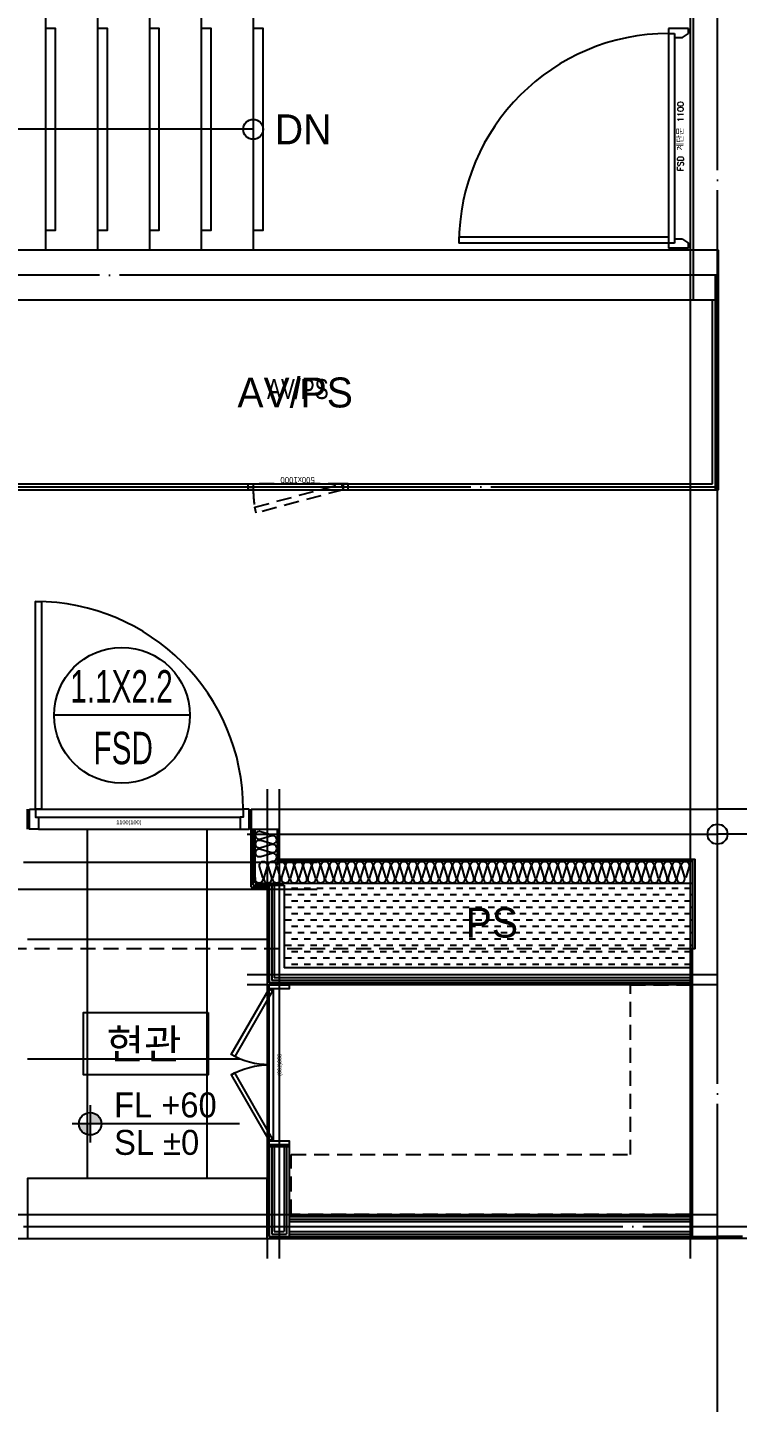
# Model space of a CAD drawing. Header units: millimetres. Extents: x -24416 to 92204, y -190080 to 23760.
# Drawn here: x 16255 to 19810, y -148009 to -141123 of the extents above; entities that cross this region are included whole.
import ezdxf
from ezdxf.enums import TextEntityAlignment as Align
from ezdxf.xclip import XClip

# ---------------------------------------------------------------- set-up
doc = ezdxf.new("R2010")
doc.units = ezdxf.units.MM
doc.header["$LTSCALE"] = 50
doc.header["$XCLIPFRAME"] = 0
for name, pattern in [('AUDIT_D_220706163347-0', [0]), ('CEN', [62, 60, -1, 0, -1]), ('HID', [2.3, 1.5, -0.8]), ('xr-101_102동-2F$0$HID', [2.3, 1.5, -0.8])]:
    doc.linetypes.add(name, pattern=pattern)
for name, color, linetype in [('A-SOL252', 252, 'Continuous'), ('A-STEEL', 4, 'Continuous'), ('A-레벨', 7, 'AUDIT_D_220706163347-0'), ('A-창호부호', 4, 'Continuous'), ('AA-XXXX-TEXT#LEV', 3, 'Continuous'), ('CEN_CON', 1, 'CEN'), ('CEN_WALL', 12, 'CEN'), ('CONC', 2, 'Continuous'), ('dan1', 7, 'HID'), ('DOOR', 4, 'Continuous'), ('FUR', 4, 'Continuous'), ('FUR_가전', 8, 'HID'), ('INS', 8, 'Continuous'), ('ROM', 7, 'AUDIT_D_220706163347-0'), ('STAIR', 4, 'Continuous'), ('WAL_DRY', 7, 'Continuous'), ('xr-101_102동-2F$0$AA-DWXM-DOOR(PS점검구)', 4, 'xr-101_102동-2F$0$HID'), ('논슬립', 251, 'Continuous'), ('바닥타일', 8, 'Continuous'), ('실명', 3, 'AUDIT_D_220706163347-0'), ('실명박스', 7, 'AUDIT_D_220706163347-0')]:
    doc.layers.add(name, color=color, linetype=linetype)
for name, color, linetype, plot in [('AA-XXXX-MC', 153, 'AUDIT_D_220706163347-0', False), ('Def-PrintX', 147, 'Continuous', False), ('Defpoint', 135, 'Continuous', False), ('MC', 135, 'Continuous', False), ('X - 단위세대$0$0_임시', 134, 'Continuous', False), ('xr-101_102동-2F$0$DEFPOINT', 231, 'Continuous', False)]:
    doc.layers.add(name, color=color, linetype=linetype, plot=plot)
doc.styles.add('HAUD01', font='Dotum.ttf')
doc.styles.add('HAUD02', font='Dotum.ttf', dxfattribs={"width": 0.8})
doc.styles.get("Standard").update_dxf_attribs({"font": 'txt', "bigfont": 'whgtxt.shx'})
doc.styles.add('xr-101_102동-2F$0$HAUD01', font='Dotum.ttf')

# ---------------------------------------------------------------- blocks, each defined once
blk = doc.blocks.new('FSD 계단문 1100')
at = {"layer": 'DOOR'}
for p, q in [((25, 100), (25, 1150)), ((0, 100), (0, 0)), ((25, 100), (0, 100)), ((0, 0), (0, 100)), ((55, 100), (25, 100)), ((25, 70), (25, 100)), ((45, 70), (25, 70)), ((45, 30), (45, 70)), ((1075, 70), (1055, 70)), ((1055, 70), (1055, 30)), ((1100, 100), (1075, 100)), ((1075, 100), (1075, 70)), ((1100, 0), (1100, 100)), ((0, 0), (25, 0)), ((45, 30), (25, 0)), ((1055, 30), (1075, 0)), ((1075, 0), (1100, 0))]:
    blk.add_line(p, q, dxfattribs=at)
at = {"layer": 'DOOR', "color": 8}
for p, q in [((1055, 70), (45, 70)), ((1075, 100), (55, 100))]:
    blk.add_line(p, q, dxfattribs=at)
at = {"layer": 'DOOR'}
blk.add_lwpolyline([(55, 100), (55, 1150), (25, 1150)], dxfattribs=at)
at = {"layer": 'DOOR', "color": 8}
blk.add_arc((23.3, 98.3), 1051.7, 0.09318, 89.90682, dxfattribs=at)
at = {"layer": 'Def-PrintX'}
blk.add_text('FSD 계단문 1100', height=30, dxfattribs=at).set_placement((560, 43.8), align=Align.MIDDLE)
blk = doc.blocks.new('STA-1')
at = {"layer": 'STAIR'}
for p, q in [((-3120, -1210), (-3120, 0)), ((-2860, -1210), (-2860, 0)), ((-2600, -1210), (-2600, 0)), ((-2340, -1210), (-2340, 0)), ((-2080, -1210), (-2080, 0)), ((-1820, -1210), (-1820, 0)), ((-1560, -1210), (-1560, 0)), ((-1300, -1210), (-1300, 0)), ((-3120, -605), (-600, -605)), ((-600, -1995), (-600, -605)), ((-3120, -1275), (-3120, -1260)), ((-3120, -1275), (-3120, -1260)), ((-2860, -1275), (-2860, -1260)), ((-2600, -1275), (-2600, -1260)), ((-2340, -1275), (-2340, -1260)), ((-2080, -1275), (-2080, -1260)), ((-1820, -1275), (-1820, -1260)), ((-1560, -1275), (-1560, -1260)), ((-1300, -1275), (-1300, -1260)), ((-3120, -1340), (-3120, -1325)), ((-3120, -1340), (-3120, -1325)), ((-2860, -1340), (-2860, -1325)), ((-2600, -1340), (-2600, -1325)), ((-2340, -1340), (-2340, -1325)), ((-2080, -1340), (-2080, -1325)), ((-1820, -1340), (-1820, -1325)), ((-1560, -1340), (-1560, -1325)), ((-1300, -1340), (-1300, -1325)), ((-3120, -2600), (-3120, -1390)), ((-2860, -2600), (-2860, -1390)), ((-2600, -2600), (-2600, -1390)), ((-2340, -2600), (-2340, -1390)), ((-2080, -2600), (-2080, -1390)), ((-1820, -2600), (-1820, -1390)), ((-1560, -2600), (-1560, -1390)), ((-1300, -2600), (-1300, -1390)), ((-3120, -1995), (-2080, -1995)), ((-1820, -1995), (-600, -1995))]:
    blk.add_line(p, q, dxfattribs=at)
for points in [[(-1200, -1390), (-1200, -1210), (-3220, -1210), (-3220, -1390)], [(-1250, -1340), (-1250, -1260), (-3170, -1260), (-3170, -1340)], [(-1300, -1325), (-1300, -1275), (-3120, -1275), (-3120, -1325)], [(-2080, -1995), (-2148, -1909.7), (-2148, -1942.1), (-2086.5, -1995), (-2148, -2047.9), (-2148, -2080.3)], [(-1820, -1995), (-1752, -1909.7), (-1752, -1942.1), (-1813.5, -1995), (-1752, -2047.9), (-1752, -2080.3)]]:
    blk.add_lwpolyline(points, close=True, dxfattribs=at)
blk.add_lwpolyline([(-2157.1, -2767.7), (-1956.5, -2019.1), (-1999.9, -2007.5), (-1900.1, -1982.5), (-1943.5, -1970.9), (-1742.9, -1222.3)], dxfattribs=at)
for centre in [(-3120, -605), (-3120, -1995)]:
    blk.add_circle(centre, 50, dxfattribs=at)
at = {"layer": '논슬립'}
for points in [[(-3120, -100), (-3170, -100), (-3170, -1110), (-3120, -1110)], [(-2860, -100), (-2910, -100), (-2910, -1110), (-2860, -1110)], [(-2600, -100), (-2650, -100), (-2650, -1110), (-2600, -1110)], [(-2340, -100), (-2390, -100), (-2390, -1110), (-2340, -1110)], [(-2080, -100), (-2130, -100), (-2130, -1110), (-2080, -1110)], [(-1820, -100), (-1870, -100), (-1870, -1110), (-1820, -1110)], [(-1560, -100), (-1610, -100), (-1610, -1110), (-1560, -1110)], [(-1300, -100), (-1350, -100), (-1350, -1110), (-1300, -1110)], [(-3120, -2500), (-3070, -2500), (-3070, -1490), (-3120, -1490)], [(-2860, -2500), (-2810, -2500), (-2810, -1490), (-2860, -1490)], [(-2600, -2500), (-2550, -2500), (-2550, -1490), (-2600, -1490)], [(-2340, -2500), (-2290, -2500), (-2290, -1490), (-2340, -1490)], [(-2080, -2500), (-2030, -2500), (-2030, -1490), (-2080, -1490)], [(-1820, -2500), (-1770, -2500), (-1770, -1490), (-1820, -1490)], [(-1560, -2500), (-1510, -2500), (-1510, -1490), (-1560, -1490)], [(-1300, -2500), (-1250, -2500), (-1250, -1490), (-1300, -1490)]]:
    blk.add_lwpolyline(points, dxfattribs=at)
blk = doc.blocks.new('A$C38A1636F')
at = {"layer": 'xr-101_102동-2F$0$AA-DWXM-DOOR(PS점검구)'}
for p, q in [((225, 0), (-225, 0)), ((-225, -30), (225, -30))]:
    blk.add_line(p, q, dxfattribs=at)
for points in [[(-250, 0), (-225, 0), (-225, -30), (-250, -30)], [(250, 0), (225, 0), (225, -30), (250, -30)], [(-209.7, -146.5), (-217.4, -117.5), (217.2, -1), (225, -30)]]:
    blk.add_lwpolyline(points, close=True, dxfattribs=at)
blk.add_arc((385.2, -21.3), 610.2, 180.81816, 189.07051, dxfattribs=at)
at = {"layer": 'xr-101_102동-2F$0$DEFPOINT', "style": 'xr-101_102동-2F$0$HAUD01'}
blk.add_text('500x1000', height=30, rotation=180, dxfattribs=at).set_placement((-2.5, 18.6), align=Align.MIDDLE_CENTER)
blk = doc.blocks.new('CO-106-MF', base_point=(321577.8, -11662.9))
at = {"layer": 'A-STEEL'}
for p, q in [((356887.8, -10032.9), (356887.8, -9112.9)), ((356917.8, -10062.9), (356917.8, -9112.9)), ((352707.8, -10032.9), (356887.8, -10032.9)), ((352707.8, -10062.9), (356917.8, -10062.9))]:
    blk.add_line(p, q, dxfattribs=at)
at = {"layer": 'CEN_CON'}
for p, q in [((356792.8, -9112.9), (356792.8, -6012.9)), ((356917.8, -8987.9), (351217.8, -8987.9)), ((356902.8, -10062.9), (356902.8, -8987.9)), ((352677.8, -10047.9), (356917.8, -10047.9))]:
    blk.add_line(p, q, dxfattribs=at)
at = {"layer": 'CONC'}
for p, q in [((356917.8, -8862.9), (351467.8, -8862.9)), ((356917.8, -9112.9), (356917.8, -8862.9)), ((356917.8, -9112.9), (351467.8, -9112.9))]:
    blk.add_line(p, q, dxfattribs=at)
at = {"rotation": 180}
blk.add_blockref('STA-1', (351467.8, -8862.9), dxfattribs=at)
at = {"layer": 'AA-XXXX-TEXT#LEV'}
blk.add_blockref('A$C38A1636F', (354812.8, -10032.9), dxfattribs=at)
at = {"layer": 'DOOR', "rotation": 90}
blk.add_blockref('FSD 계단문 1100', (356767.8, -8852.9), dxfattribs=at)
at = {"layer": 'Def-PrintX', "style": 'HAUD02', "width": 0.8}
blk.add_text('AV/PS', height=100, dxfattribs=at).set_placement((354657.2, -9608.5))
blk = doc.blocks.new('A$C4D377245')
at = {"layer": 'A-창호부호'}
blk.add_line((675.4, 345), (14.6, 345), dxfattribs=at)
blk.add_circle((345, 345), 330.4, dxfattribs=at)
blk = doc.blocks.new('FSD-1100(100)')
at = {"layer": 'DOOR'}
for p, q in [((30, 100), (1070, 100)), ((45, 60), (1055, 60)), ((45, 0), (1055, 0))]:
    blk.add_line(p, q, dxfattribs=at)
blk.add_lwpolyline([(30, 100), (30, 1140), (60, 1140), (60, 100), (30, 100)], dxfattribs=at)
for points in [[(0, 100), (30, 100), (30, 60), (45, 60), (45, 0), (0, 0)], [(1100, 100), (1070, 100), (1070, 60), (1055, 60), (1055, 0), (1100, 0)]]:
    blk.add_lwpolyline(points, close=True, dxfattribs=at)
blk.add_arc((30, 100), 1040, 0, 90, dxfattribs=at)
at = {"layer": 'X - 단위세대$0$0_임시'}
for p, q in [((-10, 0), (-10, 100)), ((1110, 0), (1110, 100))]:
    blk.add_line(p, q, dxfattribs=at)
at = {"layer": 'X - 단위세대$0$0_임시', "style": 'HAUD02'}
blk.add_text('1100(100)', height=20, dxfattribs=at).set_placement((497.5, 32.2), align=Align.MIDDLE)
blk = doc.blocks.new('DOOR-800(100)')
at = {"layer": 'DOOR'}
for points in [[(359.1, 272.7), (349.1, 290), (20, 100), (30, 82.7)], [(440.9, 272.7), (450.9, 290), (780, 100), (770, 82.7)], [(20, 100), (0, 100), (0, 0), (20, 0)], [(780, 80), (780, 100), (20, 100), (20, 80)], [(800, 100), (780, 100), (780, 0), (800, 0)]]:
    blk.add_lwpolyline(points, close=True, dxfattribs=at)
for centre, start, end in [((20, 100), 0, 30), ((780, 100), 150, 180)]:
    blk.add_arc(centre, 380, start, end, dxfattribs=at)
at = {"layer": 'X - 단위세대$0$0_임시'}
for p, q in [((-10, 0), (-10, 100)), ((810, 0), (810, 100))]:
    blk.add_line(p, q, dxfattribs=at)
at = {"layer": 'X - 단위세대$0$0_임시', "style": 'HAUD02'}
blk.add_text('800(100)', height=20, dxfattribs=at).set_placement((400.3, 46.2), align=Align.MIDDLE)
blk = doc.blocks.new('insul1')
blk.add_lwpolyline([(0, 0.25, 1.344031), (0.35, 0.25), (0.2, 0.75, -1.344031), (0.55, 0.75), (0.4, 0.25)], format="xyb")
blk = doc.blocks.new('U-131A(기본)', base_point=(-95320.8, -158830.5))
at = {"layer": 'A-SOL252'}
h = blk.add_hatch(dxfattribs=at)
h.set_pattern_fill('DASH', color=256, scale=10, style=0)
h.set_pattern_definition([(9e-15, (-379711.11, -76567.308), (31.75, 31.75), [31.75, -31.75])])
h.paths.add_polyline_path([(-82860.8, -152350.5), (-80815.8, -152350.5), (-80815.8, -151925.5), (-82860.8, -151925.5)])
at = {"layer": 'CEN_CON'}
for p, q in [((-80690.8, -159130.5), (-80690.8, -151455.5)), ((-80690.8, -159130.5), (-80690.8, -151455.5)), ((-83045.8, -151680.5), (-80690.8, -151680.5)), ((-78735.8, -151680.5), (-80690.8, -151680.5)), ((-87265.8, -151820.5), (-82695.8, -151820.5))]:
    blk.add_line(p, q, dxfattribs=at)
at = {"layer": 'CEN_WALL'}
for p, q in [((-82885.8, -151455.5), (-82885.8, -153805.5)), ((-80690.8, -152385.5), (-83045.8, -152385.5)), ((-87265.8, -153645.5), (-80690.8, -153645.5)), ((-80690.8, -153645.5), (-78632.8, -153645.5))]:
    blk.add_line(p, q, dxfattribs=at)
at = {"layer": 'CONC'}
for p, q in [((-83025.8, -151555.5), (-80690.8, -151555.5)), ((-83025.8, -151555.5), (-83025.8, -151655.5)), ((-74615.8, -151555.5), (-80690.8, -151555.5)), ((-83025.8, -151655.5), (-82885.8, -151655.5)), ((-82885.8, -151655.5), (-82885.8, -151805.5)), ((-82885.8, -151805.5), (-80802.8, -151805.5)), ((-80802.8, -152255.5), (-80802.8, -151805.5)), ((-80815.8, -153695.5), (-80815.8, -152255.5)), ((-80802.8, -152255.5), (-80815.8, -152255.5)), ((-80815.8, -153695.5), (-80690.8, -153695.5)), ((-80565.8, -153695.5), (-80690.8, -153695.5))]:
    blk.add_line(p, q, dxfattribs=at)
at = {"layer": 'dan1'}
blk.add_lwpolyline([(-80815.8, -152255.5), (-86955.8, -152255.5)], dxfattribs=at)
at = {"layer": 'Defpoint'}
blk.add_circle((-80690.8, -151680.5), 50, dxfattribs=at)
blk.add_circle((-80690.8, -151680.5), 50, dxfattribs=at)
at = {"layer": 'FUR'}
blk.add_lwpolyline([(-82945.8, -153405.5), (-84145.8, -153405.5), (-84145.8, -153705.5), (-82945.8, -153705.5)], close=True, dxfattribs=at)
at = {"layer": 'FUR_가전'}
blk.add_lwpolyline([(-82825.8, -153285.5), (-81125.8, -153285.5), (-81125.8, -152435.5), (-80825.8, -152435.5), (-80825.8, -153585.5), (-82825.8, -153585.5)], close=True, dxfattribs=at)
at = {"layer": 'INS'}
for p, q in [((-83005.8, -151925.5), (-83005.8, -151655.5)), ((-82895.8, -151655.5), (-82895.8, -151815.5)), ((-82895.8, -151815.5), (-80815.8, -151815.5)), ((-80815.8, -151805.6), (-80815.8, -152255.5)), ((-83005.8, -151925.5), (-80815.8, -151925.5)), ((-84145.8, -152205.5), (-82935.8, -152205.5)), ((-84145.8, -152805.5), (-83083.7, -152805.5))]:
    blk.add_line(p, q, dxfattribs=at)
at = {"layer": 'MC'}
for p, q in [((-82945.8, -151455.5), (-82945.8, -153805.5)), ((-80825.8, -153805.5), (-80825.8, -151455.5)), ((-87265.8, -151955.5), (-82695.8, -151955.5)), ((-80690.8, -152435.5), (-83045.8, -152435.5)), ((-87265.8, -153585.5), (-80690.8, -153585.5)), ((-87265.8, -153705.5), (-80690.8, -153705.5)), ((-65455.8, -153705.5), (-80690.8, -153705.5)), ((-74115.8, -153705.5), (-80690.8, -153705.5))]:
    blk.add_line(p, q, dxfattribs=at)
at = {"layer": 'WAL_DRY'}
for p, q in [((-83025.8, -151945.5), (-83025.8, -151655.5)), ((-83015.8, -151935.5), (-83015.8, -151655.5)), ((-83025.8, -151945.5), (-82935.8, -151945.5)), ((-83015.8, -151935.5), (-82935.8, -151935.5)), ((-82935.8, -151935.5), (-82935.8, -152425.5)), ((-82935.8, -151935.5), (-82860.8, -151935.5)), ((-82923.3, -151935.5), (-82923.3, -152413)), ((-82910.8, -151935.5), (-82910.8, -152400.5)), ((-82860.8, -151935.5), (-82860.8, -152350.5)), ((-80815.8, -152350.5), (-82860.8, -152350.5)), ((-80815.8, -152425.5), (-82935.8, -152425.5)), ((-80815.8, -152413), (-82923.3, -152413)), ((-80815.8, -152400.5), (-82910.8, -152400.5)), ((-82935.8, -153235.5), (-82935.8, -153695.5)), ((-82923.3, -153235.5), (-82923.3, -153683)), ((-82910.8, -153235.5), (-82910.8, -153670.5)), ((-82860.8, -153235.5), (-82860.8, -153670.5)), ((-82848.3, -153235.5), (-82848.3, -153683)), ((-82835.8, -153235.5), (-82835.8, -153695.5)), ((-82835.8, -153595.5), (-80815.8, -153595.5)), ((-82835.8, -153608), (-80815.8, -153608)), ((-82835.8, -153620.5), (-80815.8, -153620.5)), ((-82935.8, -153695.5), (-82835.8, -153695.5)), ((-82923.3, -153683), (-82848.3, -153683)), ((-82910.8, -153670.5), (-82860.8, -153670.5)), ((-82835.8, -153670.5), (-80815.8, -153670.5)), ((-82835.8, -153683), (-80815.8, -153683)), ((-82835.8, -153695.5), (-80815.8, -153695.5))]:
    blk.add_line(p, q, dxfattribs=at)
at = {"layer": '바닥타일'}
for p, q in [((-83845.8, -153405.5), (-83845.8, -151655.5)), ((-83245.8, -153405.5), (-83245.8, -151655.5))]:
    blk.add_line(p, q, dxfattribs=at)
at = {"layer": 'DOOR'}
blk.add_blockref('FSD-1100(100)', (-84135.8, -151655.5), dxfattribs=at)
at = {"layer": 'DOOR', "xscale": -1, "rotation": 90}
blk.add_blockref('DOOR-800(100)', (-82835.8, -152435.5), dxfattribs=at)
at = {"layer": 'INS', "xscale": 110, "yscale": 110, "zscale": 110, "rotation": 90, "row_count": 1, "column_count": 3, "row_spacing": 0, "column_spacing": 44}
blk.add_blockref('insul1', (-82895.8, -151815.5), dxfattribs=at)
at = {"layer": 'INS', "xscale": 110, "yscale": 110, "zscale": 110, "row_count": 1, "column_count": 49, "row_spacing": 0, "column_spacing": 44}
blk.add_blockref('insul1', (-83005.8, -151925.5), dxfattribs=at)
blk = doc.blocks.new('A$Cb33ca4a3')
at = {"layer": 'A-레벨'}
h = blk.add_hatch(color=256, dxfattribs=at)
h.paths.add_polyline_path([(16568.5, -170429.7), (16568.5, -170373.4), (16512.2, -170373.4, 0.414214)])
h.paths.add_polyline_path([(16568.5, -170317.2), (16568.5, -170373.4), (16624.7, -170373.4, 0.414214)])
for p, q in [((16568.5, -170279.7), (16568.5, -170467.2)), ((17315.6, -170373.4), (16478.5, -170373.4))]:
    blk.add_line(p, q, dxfattribs=at)
blk.add_circle((16568.5, -170373.4), 56.2, dxfattribs=at)
at = {"layer": 'A-레벨', "color": 4, "style": 'HAUD01'}
for s, p in [('FL +60', (16688.5, -170341.5)), ('SL %%P0', (16688.5, -170529.2))]:
    blk.add_text(s, height=125, dxfattribs=at).set_placement(p)

msp = doc.modelspace()

# ---------------------------------------------------------------- linework, layer by layer
at = {"layer": 'AA-XXXX-MC'}
msp.add_line((19574.9, -144938.2), (19574.9, -138888.2), dxfattribs=at)
at = {"layer": 'CEN_CON'}
msp.add_line((19709.9, -144938.2), (19709.9, -138888.2), dxfattribs=at)
at = {"layer": '실명박스'}
msp.add_lwpolyline([(17160.1, -146056.4), (17160.1, -146368.9), (16535.1, -146368.9), (16535.1, -146056.4)], close=True, dxfattribs=at)

# ---------------------------------------------------------------- block references
ref = msp.add_blockref('CO-106-MF', (-15625.1, -145038.2))
XClip(ref).set_block_clipping_path([(340631.7256188359, -19237.9350187937), (372147.7906722794, -5512.9350187937)])
msp.add_blockref('U-131A(기본)', (5079.9, -152313.2))
at = {"layer": 'A-창호부호'}
msp.add_blockref('A$Cb33ca4a3', (0, 23760), dxfattribs=at)
at = {"layer": 'A-창호부호', "xscale": 1.028985507291509, "yscale": 1.028985507291509, "zscale": 1.028985507291509}
msp.add_blockref('A$C4D377245', (16372.7, -144922.9), dxfattribs=at)

# ---------------------------------------------------------------- texts
at = {"layer": 'A-창호부호', "color": 6, "style": 'HAUD01', "width": 0.7}
for s, p in [('1.1X2.2', (16725.6, -144421.8)), ('FSD', (16734.2, -144731.5))]:
    msp.add_text(s, height=162.5, dxfattribs=at).set_placement(p, align=Align.MIDDLE)
at = {"layer": 'ROM', "color": 3, "style": 'HAUD01'}
for s, p in [('DN', (17634.9, -141633.2)), ('AV/PS', (17594.9, -142948.2)), ('PS', (18580.1, -145605.9))]:
    msp.add_text(s, height=150, dxfattribs=at).set_placement(p, align=Align.MIDDLE)
at = {"layer": '실명', "style": 'HAUD01'}
msp.add_text('현관', height=150, dxfattribs=at).set_placement((16838.4, -146210.7), align=Align.MIDDLE)

doc.saveas('drawing.dxf')
